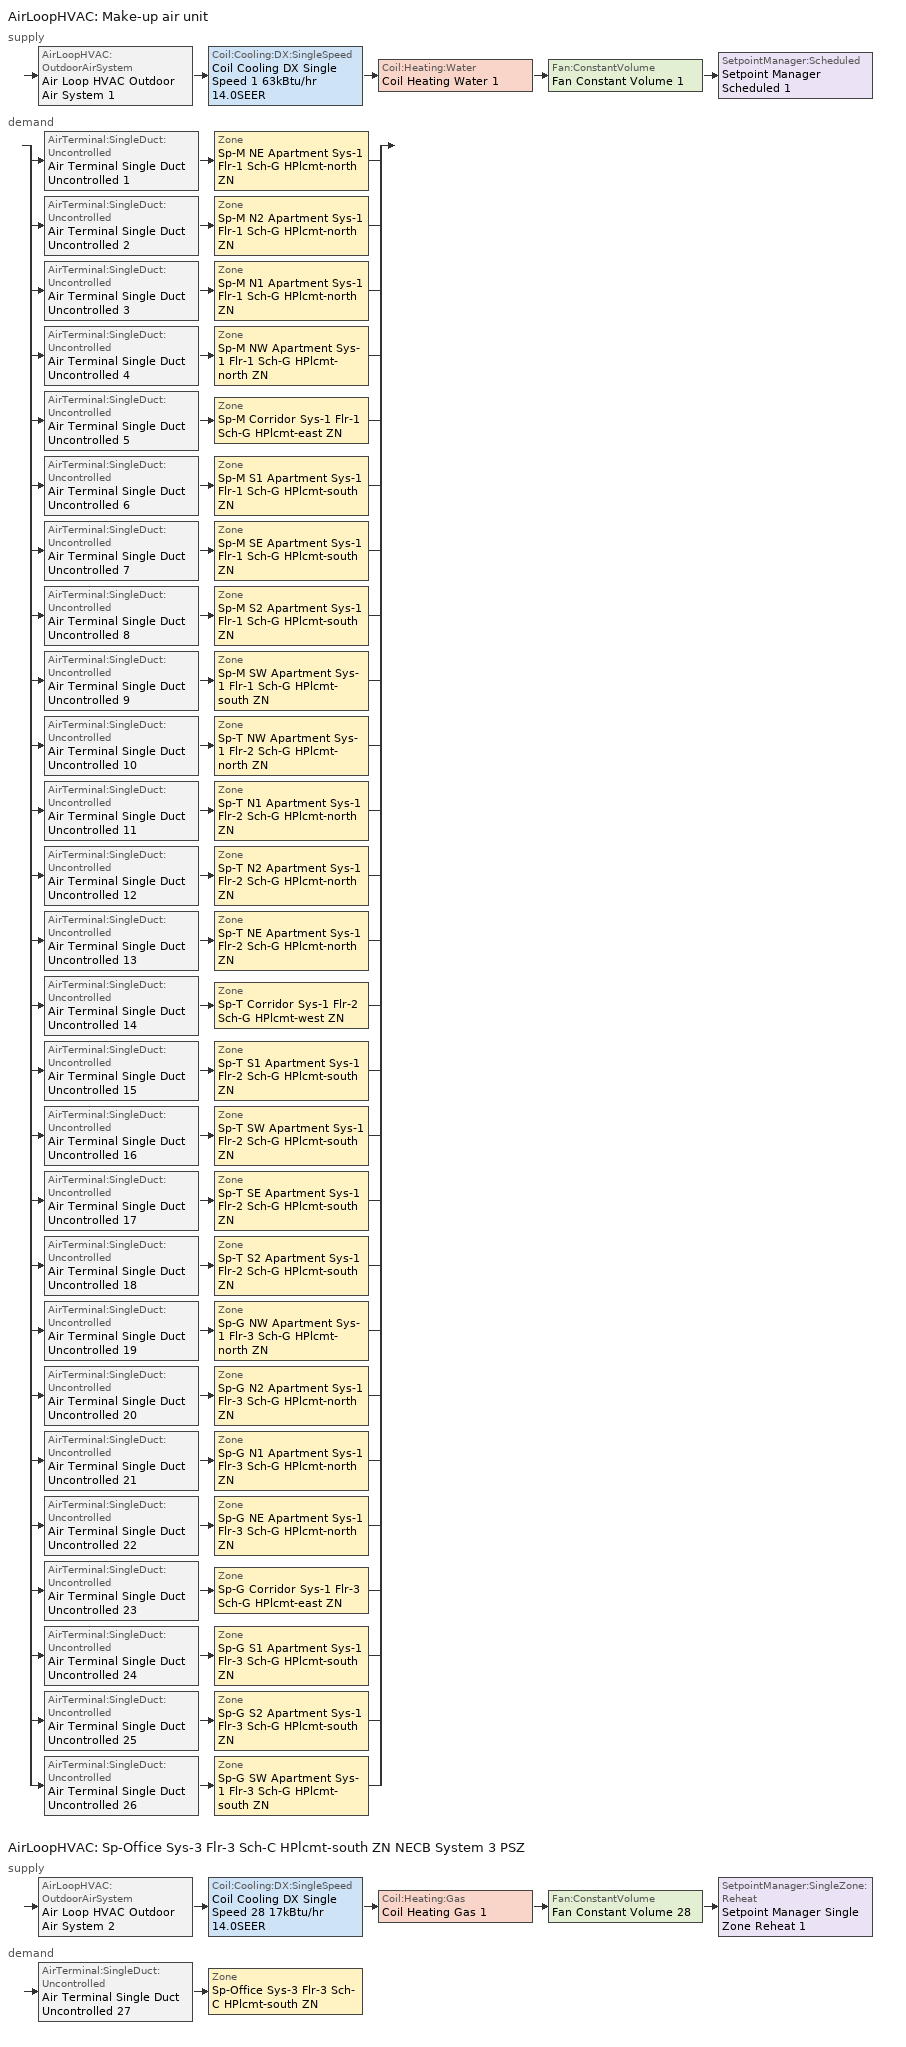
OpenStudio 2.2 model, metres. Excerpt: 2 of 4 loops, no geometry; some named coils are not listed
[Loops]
AirLoopHVAC 'Make-up air unit'
 supply: AirLoopHVAC:OutdoorAirSystem 'Air Loop HVAC Outdoor Air System 1' > Coil:Cooling:DX:SingleSpeed 'Coil Cooling DX Single Speed 1 63kBtu/hr 14.0SEER' > Coil:Heating:Water 'Coil Heating Water 1' > Fan:ConstantVolume 'Fan Constant Volume 1' > SetpointManager:Scheduled 'Setpoint Manager Scheduled 1'
 demand: split
  | AirTerminal:SingleDuct:Uncontrolled 'Air Terminal Single Duct Uncontrolled 1' > Zone 'Sp-M NE Apartment Sys-1 Flr-1 Sch-G HPlcmt-north ZN'
  | AirTerminal:SingleDuct:Uncontrolled 'Air Terminal Single Duct Uncontrolled 2' > Zone 'Sp-M N2 Apartment Sys-1 Flr-1 Sch-G HPlcmt-north ZN'
  | AirTerminal:SingleDuct:Uncontrolled 'Air Terminal Single Duct Uncontrolled 3' > Zone 'Sp-M N1 Apartment Sys-1 Flr-1 Sch-G HPlcmt-north ZN'
  | AirTerminal:SingleDuct:Uncontrolled 'Air Terminal Single Duct Uncontrolled 4' > Zone 'Sp-M NW Apartment Sys-1 Flr-1 Sch-G HPlcmt-north ZN'
  | AirTerminal:SingleDuct:Uncontrolled 'Air Terminal Single Duct Uncontrolled 5' > Zone 'Sp-M Corridor Sys-1 Flr-1 Sch-G HPlcmt-east ZN'
  | AirTerminal:SingleDuct:Uncontrolled 'Air Terminal Single Duct Uncontrolled 6' > Zone 'Sp-M S1 Apartment Sys-1 Flr-1 Sch-G HPlcmt-south ZN'
  | AirTerminal:SingleDuct:Uncontrolled 'Air Terminal Single Duct Uncontrolled 7' > Zone 'Sp-M SE Apartment Sys-1 Flr-1 Sch-G HPlcmt-south ZN'
  | AirTerminal:SingleDuct:Uncontrolled 'Air Terminal Single Duct Uncontrolled 8' > Zone 'Sp-M S2 Apartment Sys-1 Flr-1 Sch-G HPlcmt-south ZN'
  | AirTerminal:SingleDuct:Uncontrolled 'Air Terminal Single Duct Uncontrolled 9' > Zone 'Sp-M SW Apartment Sys-1 Flr-1 Sch-G HPlcmt-south ZN'
  | AirTerminal:SingleDuct:Uncontrolled 'Air Terminal Single Duct Uncontrolled 10' > Zone 'Sp-T NW Apartment Sys-1 Flr-2 Sch-G HPlcmt-north ZN'
  | AirTerminal:SingleDuct:Uncontrolled 'Air Terminal Single Duct Uncontrolled 11' > Zone 'Sp-T N1 Apartment Sys-1 Flr-2 Sch-G HPlcmt-north ZN'
  | AirTerminal:SingleDuct:Uncontrolled 'Air Terminal Single Duct Uncontrolled 12' > Zone 'Sp-T N2 Apartment Sys-1 Flr-2 Sch-G HPlcmt-north ZN'
  | AirTerminal:SingleDuct:Uncontrolled 'Air Terminal Single Duct Uncontrolled 13' > Zone 'Sp-T NE Apartment Sys-1 Flr-2 Sch-G HPlcmt-north ZN'
  | AirTerminal:SingleDuct:Uncontrolled 'Air Terminal Single Duct Uncontrolled 14' > Zone 'Sp-T Corridor Sys-1 Flr-2 Sch-G HPlcmt-west ZN'
  | AirTerminal:SingleDuct:Uncontrolled 'Air Terminal Single Duct Uncontrolled 15' > Zone 'Sp-T S1 Apartment Sys-1 Flr-2 Sch-G HPlcmt-south ZN'
  | AirTerminal:SingleDuct:Uncontrolled 'Air Terminal Single Duct Uncontrolled 16' > Zone 'Sp-T SW Apartment Sys-1 Flr-2 Sch-G HPlcmt-south ZN'
  | AirTerminal:SingleDuct:Uncontrolled 'Air Terminal Single Duct Uncontrolled 17' > Zone 'Sp-T SE Apartment Sys-1 Flr-2 Sch-G HPlcmt-south ZN'
  | AirTerminal:SingleDuct:Uncontrolled 'Air Terminal Single Duct Uncontrolled 18' > Zone 'Sp-T S2 Apartment Sys-1 Flr-2 Sch-G HPlcmt-south ZN'
  | AirTerminal:SingleDuct:Uncontrolled 'Air Terminal Single Duct Uncontrolled 19' > Zone 'Sp-G NW Apartment Sys-1 Flr-3 Sch-G HPlcmt-north ZN'
  | AirTerminal:SingleDuct:Uncontrolled 'Air Terminal Single Duct Uncontrolled 20' > Zone 'Sp-G N2 Apartment Sys-1 Flr-3 Sch-G HPlcmt-north ZN'
  | AirTerminal:SingleDuct:Uncontrolled 'Air Terminal Single Duct Uncontrolled 21' > Zone 'Sp-G N1 Apartment Sys-1 Flr-3 Sch-G HPlcmt-north ZN'
  | AirTerminal:SingleDuct:Uncontrolled 'Air Terminal Single Duct Uncontrolled 22' > Zone 'Sp-G NE Apartment Sys-1 Flr-3 Sch-G HPlcmt-north ZN'
  | AirTerminal:SingleDuct:Uncontrolled 'Air Terminal Single Duct Uncontrolled 23' > Zone 'Sp-G Corridor Sys-1 Flr-3 Sch-G HPlcmt-east ZN'
  | AirTerminal:SingleDuct:Uncontrolled 'Air Terminal Single Duct Uncontrolled 24' > Zone 'Sp-G S1 Apartment Sys-1 Flr-3 Sch-G HPlcmt-south ZN'
  | AirTerminal:SingleDuct:Uncontrolled 'Air Terminal Single Duct Uncontrolled 25' > Zone 'Sp-G S2 Apartment Sys-1 Flr-3 Sch-G HPlcmt-south ZN'
  | AirTerminal:SingleDuct:Uncontrolled 'Air Terminal Single Duct Uncontrolled 26' > Zone 'Sp-G SW Apartment Sys-1 Flr-3 Sch-G HPlcmt-south ZN'
AirLoopHVAC 'Sp-Office Sys-3 Flr-3 Sch-C HPlcmt-south ZN NECB System 3 PSZ'
 supply: AirLoopHVAC:OutdoorAirSystem 'Air Loop HVAC Outdoor Air System 2' > Coil:Cooling:DX:SingleSpeed 'Coil Cooling DX Single Speed 28 17kBtu/hr 14.0SEER' > Coil:Heating:Gas 'Coil Heating Gas 1' > Fan:ConstantVolume 'Fan Constant Volume 28' > SetpointManager:SingleZone:Reheat 'Setpoint Manager Single Zone Reheat 1'
 demand: AirTerminal:SingleDuct:Uncontrolled 'Air Terminal Single Duct Uncontrolled 27' > Zone 'Sp-Office Sys-3 Flr-3 Sch-C HPlcmt-south ZN'
[Sizing:Zone] Zone Cooling Design Supply Air Temperature Input Method=SupplyAirTemperature; Zone Cooling Design Supply Air Temperature {C}=13; Zone Cooling Design Supply Air Temperature Difference {deltaC}=11.11; Zone Heating Design Supply Air Temperature Input Method=SupplyAirTemperature; Zone Heating Design Supply Air Temperature {C}=43; Zone Heating Design Supply Air Temperature Difference {deltaC}=11.11; Zone Cooling Design Supply Air Humidity Ratio {kg-H2O/kg-air}=0.0085; Zone Heating Design Supply Air Humidity Ratio {kg-H2O/kg-air}=0.008; Zone Heating Sizing Factor=1.3; Zone Cooling Sizing Factor=1.1; Cooling Design Air Flow Method=DesignDay; Heating Design Air Flow Method=DesignDay; Account for Dedicated Outdoor Air System=No; Dedicated Outdoor Air System Control Strategy=NeutralSupplyAir; Dedicated Outdoor Air Low Setpoint Temperature for Design {C}=autosize; Dedicated Outdoor Air High Setpoint Temperature for Design {C}=autosize
Sp-M NE Apartment Sys-1 Flr-1 Sch-G HPlcmt-north ZN; Sp-M N2 Apartment Sys-1 Flr-1 Sch-G HPlcmt-north ZN; Sp-M N1 Apartment Sys-1 Flr-1 Sch-G HPlcmt-north ZN; Sp-M NW Apartment Sys-1 Flr-1 Sch-G HPlcmt-north ZN; Sp-M Corridor Sys-1 Flr-1 Sch-G HPlcmt-east ZN; Sp-M S1 Apartment Sys-1 Flr-1 Sch-G HPlcmt-south ZN; Sp-M SE Apartment Sys-1 Flr-1 Sch-G HPlcmt-south ZN; Sp-M S2 Apartment Sys-1 Flr-1 Sch-G HPlcmt-south ZN; Sp-M SW Apartment Sys-1 Flr-1 Sch-G HPlcmt-south ZN; Sp-T NW Apartment Sys-1 Flr-2 Sch-G HPlcmt-north ZN; Sp-T N1 Apartment Sys-1 Flr-2 Sch-G HPlcmt-north ZN; Sp-T N2 Apartment Sys-1 Flr-2 Sch-G HPlcmt-north ZN; Sp-T NE Apartment Sys-1 Flr-2 Sch-G HPlcmt-north ZN; Sp-T Corridor Sys-1 Flr-2 Sch-G HPlcmt-west ZN; Sp-T S1 Apartment Sys-1 Flr-2 Sch-G HPlcmt-south ZN; Sp-T SW Apartment Sys-1 Flr-2 Sch-G HPlcmt-south ZN; Sp-T SE Apartment Sys-1 Flr-2 Sch-G HPlcmt-south ZN; Sp-T S2 Apartment Sys-1 Flr-2 Sch-G HPlcmt-south ZN; Sp-G NW Apartment Sys-1 Flr-3 Sch-G HPlcmt-north ZN; Sp-G N2 Apartment Sys-1 Flr-3 Sch-G HPlcmt-north ZN; Sp-G N1 Apartment Sys-1 Flr-3 Sch-G HPlcmt-north ZN; Sp-G NE Apartment Sys-1 Flr-3 Sch-G HPlcmt-north ZN; Sp-G Corridor Sys-1 Flr-3 Sch-G HPlcmt-east ZN; Sp-G S1 Apartment Sys-1 Flr-3 Sch-G HPlcmt-south ZN; Sp-G S2 Apartment Sys-1 Flr-3 Sch-G HPlcmt-south ZN; Sp-G SW Apartment Sys-1 Flr-3 Sch-G HPlcmt-south ZN; Sp-Office Sys-3 Flr-3 Sch-C HPlcmt-south ZN
[Zone equipment]
Sp-M NE Apartment Sys-1 Flr-1 Sch-G HPlcmt-north ZN: Sp-M NE Apartment Sys-1 Flr-1 Sch-G HPlcmt-north ZN PTAC, Zone HVAC Baseboard Convective Water 1, Air Terminal Single Duct Uncontrolled 1
Sp-M N2 Apartment Sys-1 Flr-1 Sch-G HPlcmt-north ZN: Sp-M N2 Apartment Sys-1 Flr-1 Sch-G HPlcmt-north ZN PTAC, Zone HVAC Baseboard Convective Water 2, Air Terminal Single Duct Uncontrolled 2
Sp-M N1 Apartment Sys-1 Flr-1 Sch-G HPlcmt-north ZN: Sp-M N1 Apartment Sys-1 Flr-1 Sch-G HPlcmt-north ZN PTAC, Zone HVAC Baseboard Convective Water 3, Air Terminal Single Duct Uncontrolled 3
Sp-M NW Apartment Sys-1 Flr-1 Sch-G HPlcmt-north ZN: Sp-M NW Apartment Sys-1 Flr-1 Sch-G HPlcmt-north ZN PTAC, Zone HVAC Baseboard Convective Water 4, Air Terminal Single Duct Uncontrolled 4
Sp-M Corridor Sys-1 Flr-1 Sch-G HPlcmt-east ZN: Sp-M Corridor Sys-1 Flr-1 Sch-G HPlcmt-east ZN PTAC, Zone HVAC Baseboard Convective Water 5, Air Terminal Single Duct Uncontrolled 5
Sp-M S1 Apartment Sys-1 Flr-1 Sch-G HPlcmt-south ZN: Sp-M S1 Apartment Sys-1 Flr-1 Sch-G HPlcmt-south ZN PTAC, Zone HVAC Baseboard Convective Water 6, Air Terminal Single Duct Uncontrolled 6
Sp-M SE Apartment Sys-1 Flr-1 Sch-G HPlcmt-south ZN: Sp-M SE Apartment Sys-1 Flr-1 Sch-G HPlcmt-south ZN PTAC, Zone HVAC Baseboard Convective Water 7, Air Terminal Single Duct Uncontrolled 7
Sp-M S2 Apartment Sys-1 Flr-1 Sch-G HPlcmt-south ZN: Sp-M S2 Apartment Sys-1 Flr-1 Sch-G HPlcmt-south ZN PTAC, Zone HVAC Baseboard Convective Water 8, Air Terminal Single Duct Uncontrolled 8
Sp-M SW Apartment Sys-1 Flr-1 Sch-G HPlcmt-south ZN: Sp-M SW Apartment Sys-1 Flr-1 Sch-G HPlcmt-south ZN PTAC, Zone HVAC Baseboard Convective Water 9, Air Terminal Single Duct Uncontrolled 9
Sp-T NW Apartment Sys-1 Flr-2 Sch-G HPlcmt-north ZN: Sp-T NW Apartment Sys-1 Flr-2 Sch-G HPlcmt-north ZN PTAC, Zone HVAC Baseboard Convective Water 10, Air Terminal Single Duct Uncontrolled 10
Sp-T N1 Apartment Sys-1 Flr-2 Sch-G HPlcmt-north ZN: Sp-T N1 Apartment Sys-1 Flr-2 Sch-G HPlcmt-north ZN PTAC, Zone HVAC Baseboard Convective Water 11, Air Terminal Single Duct Uncontrolled 11
Sp-T N2 Apartment Sys-1 Flr-2 Sch-G HPlcmt-north ZN: Sp-T N2 Apartment Sys-1 Flr-2 Sch-G HPlcmt-north ZN PTAC, Zone HVAC Baseboard Convective Water 12, Air Terminal Single Duct Uncontrolled 12
Sp-T NE Apartment Sys-1 Flr-2 Sch-G HPlcmt-north ZN: Sp-T NE Apartment Sys-1 Flr-2 Sch-G HPlcmt-north ZN PTAC, Zone HVAC Baseboard Convective Water 13, Air Terminal Single Duct Uncontrolled 13
Sp-T Corridor Sys-1 Flr-2 Sch-G HPlcmt-west ZN: Sp-T Corridor Sys-1 Flr-2 Sch-G HPlcmt-west ZN PTAC, Zone HVAC Baseboard Convective Water 14, Air Terminal Single Duct Uncontrolled 14
Sp-T S1 Apartment Sys-1 Flr-2 Sch-G HPlcmt-south ZN: Sp-T S1 Apartment Sys-1 Flr-2 Sch-G HPlcmt-south ZN PTAC, Zone HVAC Baseboard Convective Water 15, Air Terminal Single Duct Uncontrolled 15
Sp-T SW Apartment Sys-1 Flr-2 Sch-G HPlcmt-south ZN: Sp-T SW Apartment Sys-1 Flr-2 Sch-G HPlcmt-south ZN PTAC, Zone HVAC Baseboard Convective Water 16, Air Terminal Single Duct Uncontrolled 16
Sp-T SE Apartment Sys-1 Flr-2 Sch-G HPlcmt-south ZN: Sp-T SE Apartment Sys-1 Flr-2 Sch-G HPlcmt-south ZN PTAC, Zone HVAC Baseboard Convective Water 17, Air Terminal Single Duct Uncontrolled 17
Sp-T S2 Apartment Sys-1 Flr-2 Sch-G HPlcmt-south ZN: Sp-T S2 Apartment Sys-1 Flr-2 Sch-G HPlcmt-south ZN PTAC, Zone HVAC Baseboard Convective Water 18, Air Terminal Single Duct Uncontrolled 18
Sp-G NW Apartment Sys-1 Flr-3 Sch-G HPlcmt-north ZN: Sp-G NW Apartment Sys-1 Flr-3 Sch-G HPlcmt-north ZN PTAC, Zone HVAC Baseboard Convective Water 19, Air Terminal Single Duct Uncontrolled 19
Sp-G N2 Apartment Sys-1 Flr-3 Sch-G HPlcmt-north ZN: Sp-G N2 Apartment Sys-1 Flr-3 Sch-G HPlcmt-north ZN PTAC, Zone HVAC Baseboard Convective Water 20, Air Terminal Single Duct Uncontrolled 20
Sp-G N1 Apartment Sys-1 Flr-3 Sch-G HPlcmt-north ZN: Sp-G N1 Apartment Sys-1 Flr-3 Sch-G HPlcmt-north ZN PTAC, Zone HVAC Baseboard Convective Water 21, Air Terminal Single Duct Uncontrolled 21
Sp-G NE Apartment Sys-1 Flr-3 Sch-G HPlcmt-north ZN: Sp-G NE Apartment Sys-1 Flr-3 Sch-G HPlcmt-north ZN PTAC, Zone HVAC Baseboard Convective Water 22, Air Terminal Single Duct Uncontrolled 22
Sp-G Corridor Sys-1 Flr-3 Sch-G HPlcmt-east ZN: Sp-G Corridor Sys-1 Flr-3 Sch-G HPlcmt-east ZN PTAC, Zone HVAC Baseboard Convective Water 23, Air Terminal Single Duct Uncontrolled 23
Sp-G S1 Apartment Sys-1 Flr-3 Sch-G HPlcmt-south ZN: Sp-G S1 Apartment Sys-1 Flr-3 Sch-G HPlcmt-south ZN PTAC, Zone HVAC Baseboard Convective Water 24, Air Terminal Single Duct Uncontrolled 24
Sp-G S2 Apartment Sys-1 Flr-3 Sch-G HPlcmt-south ZN: Sp-G S2 Apartment Sys-1 Flr-3 Sch-G HPlcmt-south ZN PTAC, Zone HVAC Baseboard Convective Water 25, Air Terminal Single Duct Uncontrolled 25
Sp-G SW Apartment Sys-1 Flr-3 Sch-G HPlcmt-south ZN: Sp-G SW Apartment Sys-1 Flr-3 Sch-G HPlcmt-south ZN PTAC, Zone HVAC Baseboard Convective Water 26, Air Terminal Single Duct Uncontrolled 26
Sp-Office Sys-3 Flr-3 Sch-C HPlcmt-south ZN: Air Terminal Single Duct Uncontrolled 27, Zone HVAC Baseboard Convective Water 27
[AirLoopHVAC] Design Supply Air Flow Rate {m3/s}=AutoSize
Name | Availability Schedule | Availability Manager
Make-up air unit | Make-up air unit Occ Sch | Availability Manager Night Cycle 1
Sp-Office Sys-3 Flr-3 Sch-C HPlcmt-south ZN NECB System 3 PSZ | Always On Discrete
[Sizing:System] Design Outdoor Air Flow Rate {m3/s}=Autosize; Minimum System Air Flow Ratio=1; Preheat Design Temperature {C}=7; Preheat Design Humidity Ratio {kg-H2O/kg-Air}=0.008; Precool Design Temperature {C}=13; Precool Design Humidity Ratio {kg-H2O/kg-Air}=0.008; Central Cooling Design Supply Air Temperature {C}=13; Central Heating Design Supply Air Temperature {C}=43; Sizing Option=NonCoincident; Central Cooling Design Supply Air Humidity Ratio {kg-H2O/kg-Air}=0.0085; Central Heating Design Supply Air Humidity Ratio {kg-H2O/kg-Air}=0.008; Cooling Design Air Flow Method=DesignDay; Cooling Design Air Flow Rate {m3/s}=0; Heating Design Air Flow Method=DesignDay; Heating Design Air Flow Rate {m3/s}=0; System Outdoor Air Method=ZoneSum; Zone Maximum Outdoor Air Fraction=1; Cooling Supply Air Flow Rate Per Floor Area {m3/s-m2}=0.00996765; Cooling Fraction of Autosized Cooling Supply Air Flow Rate=1; Cooling Supply Air Flow Rate Per Unit Cooling Capacity {m3/s-W}=3.94755e-05; Heating Supply Air Flow Rate Per Floor Area {m3/s-m2}=0.00996765; Heating Fraction of Autosized Heating Supply Air Flow Rate=1; Heating Fraction of Autosized Cooling Supply Air Flow Rate=1; Heating Supply Air Flow Rate Per Unit Heating Capacity {m3/s-W}=3.15882e-05; Cooling Design Capacity Method=CoolingDesignCapacity; Cooling Design Capacity {W}=autosize; Cooling Design Capacity Per Floor Area {W/m2}=234.7; Fraction of Autosized Cooling Design Capacity=1; Heating Design Capacity Method=HeatingDesignCapacity; Heating Design Capacity {W}=autosize; Heating Design Capacity Per Floor Area {W/m2}=157; Fraction of Autosized Heating Design Capacity=1; Central Cooling Capacity Control Method=OnOff
Name | Type of Load to Size On | 100% Outdoor Air in Cooling | 100% Outdoor Air in Heating
Make-up air unit | VentilationRequirement | Yes | Yes
Sp-Office Sys-3 Flr-3 Sch-C HPlcmt-south ZN NECB System 3 PSZ | Sensible | No | No
[Fan:ConstantVolume] Availability Schedule=Always On Discrete; Fan Efficiency=0.39975; Pressure Rise {Pa}=640; Maximum Flow Rate {m3/s}=AutoSize; Motor Efficiency=0.615
Fan Constant Volume 1; Fan Constant Volume 2; Fan Constant Volume 3; Fan Constant Volume 4; Fan Constant Volume 5; Fan Constant Volume 6; Fan Constant Volume 7; Fan Constant Volume 8; Fan Constant Volume 9; Fan Constant Volume 10; Fan Constant Volume 11; Fan Constant Volume 12; Fan Constant Volume 13; Fan Constant Volume 14; Fan Constant Volume 15; Fan Constant Volume 16; Fan Constant Volume 17; Fan Constant Volume 18; Fan Constant Volume 19; Fan Constant Volume 20; Fan Constant Volume 21; Fan Constant Volume 22; Fan Constant Volume 23; Fan Constant Volume 24; Fan Constant Volume 25; Fan Constant Volume 26; Fan Constant Volume 27; Fan Constant Volume 28
[Coil:Cooling:DX:SingleSpeed] Availability Schedule=Always On Discrete; Rated Total Cooling Capacity {W}=autosize; Rated Sensible Heat Ratio=autosize; Rated Air Flow Rate {m3/s}=autosize; Rated Evaporator Fan Power Per Volume Flow Rate {W/(m3/s)}=773.3; Condenser Type=AirCooled; Evaporative Condenser Effectiveness=0; Evaporative Condenser Air Flow Rate {m3/s}=Autosize; Evaporative Condenser Pump Rated Power Consumption {W}=Autosize; Crankcase Heater Capacity {W}=0; Maximum Outdoor Dry-Bulb Temperature for Crankcase Heater Operation {C}=0; Basin Heater Capacity {W/K}=0; Basin Heater Setpoint Temperature {C}=10
Name | Rated COP {W/W} | Total Cooling Capacity Function of Temperature Curve | Total Cooling Capacity Function of Flow Fraction Curve | Energy Input Ratio Function of Temperature Curve | Energy Input Ratio Function of Flow Fraction Curve | Part Load Fraction Correlation Curve
Coil Cooling DX Single Speed 1 63kBtu/hr 14.0SEER | 3.8248 | DXCOOL-NECB2011-REF-CAPFT | DXCOOL-NECB2011-REF-CAPFFLOW | DXCOOL-NECB2011-REF-COOLEIRFT | DXCOOL-NECB2011-REF-COOLEIRFFLOW | DXCOOL-NECB2011-REF-COOLPLFFPLR
Coil Cooling DX Single Speed 2 9kBtu/hr 10.7EER | 3.60777 | DXCOOL-NECB2011-REF-CAPFT 11 | DXCOOL-NECB2011-REF-CAPFFLOW 11 | DXCOOL-NECB2011-REF-COOLEIRFT 11 | DXCOOL-NECB2011-REF-COOLEIRFFLOW 11 | DXCOOL-NECB2011-REF-COOLPLFFPLR 11
Coil Cooling DX Single Speed 3 3kBtu/hr 11.0EER | 3.72395 | DXCOOL-NECB2011-REF-CAPFT 21 | DXCOOL-NECB2011-REF-CAPFFLOW 21 | DXCOOL-NECB2011-REF-COOLEIRFT 21 | DXCOOL-NECB2011-REF-COOLEIRFFLOW 21 | DXCOOL-NECB2011-REF-COOLPLFFPLR 21
Coil Cooling DX Single Speed 4 4kBtu/hr 11.0EER | 3.72416 | DXCOOL-NECB2011-REF-CAPFT 22 | DXCOOL-NECB2011-REF-CAPFFLOW 22 | DXCOOL-NECB2011-REF-COOLEIRFT 22 | DXCOOL-NECB2011-REF-COOLEIRFFLOW 22 | DXCOOL-NECB2011-REF-COOLPLFFPLR 22
Coil Cooling DX Single Speed 5 9kBtu/hr 10.6EER | 3.59907 | DXCOOL-NECB2011-REF-CAPFT 23 | DXCOOL-NECB2011-REF-CAPFFLOW 23 | DXCOOL-NECB2011-REF-COOLEIRFT 23 | DXCOOL-NECB2011-REF-COOLEIRFFLOW 23 | DXCOOL-NECB2011-REF-COOLPLFFPLR 23
Coil Cooling DX Single Speed 6 5kBtu/hr 11.0EER | 3.72501 | DXCOOL-NECB2011-REF-CAPFT 24 | DXCOOL-NECB2011-REF-CAPFFLOW 24 | DXCOOL-NECB2011-REF-COOLEIRFT 24 | DXCOOL-NECB2011-REF-COOLEIRFFLOW 24 | DXCOOL-NECB2011-REF-COOLPLFFPLR 24
Coil Cooling DX Single Speed 7 10kBtu/hr 10.3EER | 3.49569 | DXCOOL-NECB2011-REF-CAPFT 25 | DXCOOL-NECB2011-REF-CAPFFLOW 25 | DXCOOL-NECB2011-REF-COOLEIRFT 25 | DXCOOL-NECB2011-REF-COOLEIRFFLOW 25 | DXCOOL-NECB2011-REF-COOLPLFFPLR 25
Coil Cooling DX Single Speed 8 12kBtu/hr 9.9EER | 3.36592 | DXCOOL-NECB2011-REF-CAPFT 26 | DXCOOL-NECB2011-REF-CAPFFLOW 26 | DXCOOL-NECB2011-REF-COOLEIRFT 26 | DXCOOL-NECB2011-REF-COOLEIRFFLOW 26 | DXCOOL-NECB2011-REF-COOLPLFFPLR 26
Coil Cooling DX Single Speed 9 10kBtu/hr 10.3EER | 3.48822 | DXCOOL-NECB2011-REF-CAPFT 27 | DXCOOL-NECB2011-REF-CAPFFLOW 27 | DXCOOL-NECB2011-REF-COOLEIRFT 27 | DXCOOL-NECB2011-REF-COOLEIRFFLOW 27 | DXCOOL-NECB2011-REF-COOLPLFFPLR 27
Coil Cooling DX Single Speed 10 13kBtu/hr 9.8EER | 3.33386 | DXCOOL-NECB2011-REF-CAPFT 1 | DXCOOL-NECB2011-REF-CAPFFLOW 1 | DXCOOL-NECB2011-REF-COOLEIRFT 1 | DXCOOL-NECB2011-REF-COOLEIRFFLOW 1 | DXCOOL-NECB2011-REF-COOLPLFFPLR 1
Coil Cooling DX Single Speed 11 11kBtu/hr 10.2EER | 3.45667 | DXCOOL-NECB2011-REF-CAPFT 2 | DXCOOL-NECB2011-REF-CAPFFLOW 2 | DXCOOL-NECB2011-REF-COOLEIRFT 2 | DXCOOL-NECB2011-REF-COOLEIRFFLOW 2 | DXCOOL-NECB2011-REF-COOLPLFFPLR 2
Coil Cooling DX Single Speed 12 6kBtu/hr 11.0EER | 3.72661 | DXCOOL-NECB2011-REF-CAPFT 3 | DXCOOL-NECB2011-REF-CAPFFLOW 3 | DXCOOL-NECB2011-REF-COOLEIRFT 3 | DXCOOL-NECB2011-REF-COOLEIRFFLOW 3 | DXCOOL-NECB2011-REF-COOLPLFFPLR 3
Coil Cooling DX Single Speed 13 6kBtu/hr 11.0EER | 3.72661 | DXCOOL-NECB2011-REF-CAPFT 4 | DXCOOL-NECB2011-REF-CAPFFLOW 4 | DXCOOL-NECB2011-REF-COOLEIRFT 4 | DXCOOL-NECB2011-REF-COOLEIRFFLOW 4 | DXCOOL-NECB2011-REF-COOLPLFFPLR 4
Coil Cooling DX Single Speed 14 10kBtu/hr 10.4EER | 3.51394 | DXCOOL-NECB2011-REF-CAPFT 5 | DXCOOL-NECB2011-REF-CAPFFLOW 5 | DXCOOL-NECB2011-REF-COOLEIRFT 5 | DXCOOL-NECB2011-REF-COOLEIRFFLOW 5 | DXCOOL-NECB2011-REF-COOLPLFFPLR 5
Coil Cooling DX Single Speed 15 9kBtu/hr 10.7EER | 3.61892 | DXCOOL-NECB2011-REF-CAPFT 6 | DXCOOL-NECB2011-REF-CAPFFLOW 6 | DXCOOL-NECB2011-REF-COOLEIRFT 6 | DXCOOL-NECB2011-REF-COOLEIRFFLOW 6 | DXCOOL-NECB2011-REF-COOLPLFFPLR 6
Coil Cooling DX Single Speed 16 13kBtu/hr 9.6EER | 3.27017 | DXCOOL-NECB2011-REF-CAPFT 7 | DXCOOL-NECB2011-REF-CAPFFLOW 7 | DXCOOL-NECB2011-REF-COOLEIRFT 7 | DXCOOL-NECB2011-REF-COOLEIRFFLOW 7 | DXCOOL-NECB2011-REF-COOLPLFFPLR 7
Coil Cooling DX Single Speed 17 15kBtu/hr 9.3EER | 3.15606 | DXCOOL-NECB2011-REF-CAPFT 8 | DXCOOL-NECB2011-REF-CAPFFLOW 8 | DXCOOL-NECB2011-REF-COOLEIRFT 8 | DXCOOL-NECB2011-REF-COOLEIRFFLOW 8 | DXCOOL-NECB2011-REF-COOLPLFFPLR 8
Coil Cooling DX Single Speed 18 15kBtu/hr 9.4EER | 3.17526 | DXCOOL-NECB2011-REF-CAPFT 9 | DXCOOL-NECB2011-REF-CAPFFLOW 9 | DXCOOL-NECB2011-REF-COOLEIRFT 9 | DXCOOL-NECB2011-REF-COOLEIRFFLOW 9 | DXCOOL-NECB2011-REF-COOLPLFFPLR 9
Coil Cooling DX Single Speed 19 13kBtu/hr 9.6EER | 3.26591 | DXCOOL-NECB2011-REF-CAPFT 10 | DXCOOL-NECB2011-REF-CAPFFLOW 10 | DXCOOL-NECB2011-REF-COOLEIRFT 10 | DXCOOL-NECB2011-REF-COOLEIRFFLOW 10 | DXCOOL-NECB2011-REF-COOLPLFFPLR 10
Coil Cooling DX Single Speed 20 8kBtu/hr 10.8EER | 3.65617 | DXCOOL-NECB2011-REF-CAPFT 12 | DXCOOL-NECB2011-REF-CAPFFLOW 12 | DXCOOL-NECB2011-REF-COOLEIRFT 12 | DXCOOL-NECB2011-REF-COOLEIRFFLOW 12 | DXCOOL-NECB2011-REF-COOLPLFFPLR 12
Coil Cooling DX Single Speed 21 3kBtu/hr 11.0EER | 3.72382 | DXCOOL-NECB2011-REF-CAPFT 13 | DXCOOL-NECB2011-REF-CAPFFLOW 13 | DXCOOL-NECB2011-REF-COOLEIRFT 13 | DXCOOL-NECB2011-REF-COOLEIRFFLOW 13 | DXCOOL-NECB2011-REF-COOLPLFFPLR 13
Coil Cooling DX Single Speed 22 3kBtu/hr 11.0EER | 3.72382 | DXCOOL-NECB2011-REF-CAPFT 14 | DXCOOL-NECB2011-REF-CAPFFLOW 14 | DXCOOL-NECB2011-REF-COOLEIRFT 14 | DXCOOL-NECB2011-REF-COOLEIRFFLOW 14 | DXCOOL-NECB2011-REF-COOLPLFFPLR 14
Coil Cooling DX Single Speed 23 8kBtu/hr 10.7EER | 3.62924 | DXCOOL-NECB2011-REF-CAPFT 15 | DXCOOL-NECB2011-REF-CAPFFLOW 15 | DXCOOL-NECB2011-REF-COOLEIRFT 15 | DXCOOL-NECB2011-REF-COOLEIRFFLOW 15 | DXCOOL-NECB2011-REF-COOLPLFFPLR 15
Coil Cooling DX Single Speed 24 6kBtu/hr 11.0EER | 3.72584 | DXCOOL-NECB2011-REF-CAPFT 16 | DXCOOL-NECB2011-REF-CAPFFLOW 16 | DXCOOL-NECB2011-REF-COOLEIRFT 16 | DXCOOL-NECB2011-REF-COOLEIRFFLOW 16 | DXCOOL-NECB2011-REF-COOLPLFFPLR 16
Coil Cooling DX Single Speed 25 9kBtu/hr 10.5EER | 3.56848 | DXCOOL-NECB2011-REF-CAPFT 17 | DXCOOL-NECB2011-REF-CAPFFLOW 17 | DXCOOL-NECB2011-REF-COOLEIRFT 17 | DXCOOL-NECB2011-REF-COOLEIRFFLOW 17 | DXCOOL-NECB2011-REF-COOLPLFFPLR 17
Coil Cooling DX Single Speed 26 9kBtu/hr 10.5EER | 3.55097 | DXCOOL-NECB2011-REF-CAPFT 18 | DXCOOL-NECB2011-REF-CAPFFLOW 18 | DXCOOL-NECB2011-REF-COOLEIRFT 18 | DXCOOL-NECB2011-REF-COOLEIRFFLOW 18 | DXCOOL-NECB2011-REF-COOLPLFFPLR 18
Coil Cooling DX Single Speed 27 11kBtu/hr 10.1EER | 3.43749 | DXCOOL-NECB2011-REF-CAPFT 19 | DXCOOL-NECB2011-REF-CAPFFLOW 19 | DXCOOL-NECB2011-REF-COOLEIRFT 19 | DXCOOL-NECB2011-REF-COOLEIRFFLOW 19 | DXCOOL-NECB2011-REF-COOLPLFFPLR 19
Coil Cooling DX Single Speed 28 17kBtu/hr 14.0SEER | 3.8248 | DXCOOL-NECB2011-REF-CAPFT 20 | DXCOOL-NECB2011-REF-CAPFFLOW 20 | DXCOOL-NECB2011-REF-COOLEIRFT 20 | DXCOOL-NECB2011-REF-COOLEIRFFLOW 20 | DXCOOL-NECB2011-REF-COOLPLFFPLR 20
[Controller:OutdoorAir] Minimum Outdoor Air Flow Rate {m3/s}=0; Maximum Outdoor Air Flow Rate {m3/s}=Autosize; Economizer Control Type=NoEconomizer; Economizer Control Action Type=ModulateFlow; Economizer Maximum Limit Dry-Bulb Temperature {C}=28; Economizer Maximum Limit Enthalpy {J/kg}=64000; Economizer Minimum Limit Dry-Bulb Temperature {C}=-100; Lockout Type=NoLockout; Minimum Limit Type=FixedMinimum; High Humidity Control=No; Heat Recovery Bypass Control Type=BypassWhenWithinEconomizerLimits
Name | Minimum Outdoor Air Schedule | Controller Mechanical Ventilation
Controller Outdoor Air 1 | Make-up air unit Occ Sch | Controller Mechanical Ventilation 1
Controller Outdoor Air 2 | Always On Discrete | Controller Mechanical Ventilation 2
[Controller:MechanicalVentilation] Availability Schedule=Always On Discrete; System Outdoor Air Method=ZoneSum
Controller Mechanical Ventilation 1; Controller Mechanical Ventilation 2
[AirLoopHVAC:OutdoorAirSystem]
Name | Controller
Air Loop HVAC Outdoor Air System 1 | Controller Outdoor Air 1
Air Loop HVAC Outdoor Air System 2 | Controller Outdoor Air 2
[SetpointManager:Scheduled]
Setpoint Manager Scheduled 1: Control Variable=Temperature; Schedule=Makeup-Air Unit Supply Air Temp
[Coil:Heating:Electric] Availability Schedule=ON_OFF_ALWAYS_OFF
Coil Heating Electric 1; Coil Heating Electric 2; Coil Heating Electric 3; Coil Heating Electric 4; Coil Heating Electric 5; Coil Heating Electric 6; Coil Heating Electric 7; Coil Heating Electric 8; Coil Heating Electric 9; Coil Heating Electric 10; Coil Heating Electric 11; Coil Heating Electric 12; Coil Heating Electric 13; Coil Heating Electric 14; Coil Heating Electric 15; Coil Heating Electric 16; Coil Heating Electric 17; Coil Heating Electric 18; Coil Heating Electric 19; Coil Heating Electric 20; Coil Heating Electric 21; Coil Heating Electric 22; Coil Heating Electric 23; Coil Heating Electric 24; Coil Heating Electric 25; Coil Heating Electric 26
[ZoneHVAC:PackagedTerminalAirConditioner] Availability Schedule=Always On Discrete; Supply Air Flow Rate During Cooling Operation {m3/s}=Autosize; Supply Air Flow Rate During Heating Operation {m3/s}=Autosize; Supply Air Flow Rate When No Cooling or Heating is Needed {m3/s}=Autosize; Outdoor Air Flow Rate During Cooling Operation {m3/s}=Autosize; Outdoor Air Flow Rate During Heating Operation {m3/s}=Autosize; Outdoor Air Flow Rate When No Cooling or Heating is Needed {m3/s}=Autosize; Fan Placement=DrawThrough
Name | Supply Air Fan | Heating Coil | Cooling Coil
Sp-M NE Apartment Sys-1 Flr-1 Sch-G HPlcmt-north ZN PTAC | Fan Constant Volume 2 | Coil Heating Electric 1 | Coil Cooling DX Single Speed 2 9kBtu/hr 10.7EER
Sp-M N2 Apartment Sys-1 Flr-1 Sch-G HPlcmt-north ZN PTAC | Fan Constant Volume 3 | Coil Heating Electric 2 | Coil Cooling DX Single Speed 3 3kBtu/hr 11.0EER
Sp-M N1 Apartment Sys-1 Flr-1 Sch-G HPlcmt-north ZN PTAC | Fan Constant Volume 4 | Coil Heating Electric 3 | Coil Cooling DX Single Speed 4 4kBtu/hr 11.0EER
Sp-M NW Apartment Sys-1 Flr-1 Sch-G HPlcmt-north ZN PTAC | Fan Constant Volume 5 | Coil Heating Electric 4 | Coil Cooling DX Single Speed 5 9kBtu/hr 10.6EER
Sp-M Corridor Sys-1 Flr-1 Sch-G HPlcmt-east ZN PTAC | Fan Constant Volume 6 | Coil Heating Electric 5 | Coil Cooling DX Single Speed 6 5kBtu/hr 11.0EER
Sp-M S1 Apartment Sys-1 Flr-1 Sch-G HPlcmt-south ZN PTAC | Fan Constant Volume 7 | Coil Heating Electric 6 | Coil Cooling DX Single Speed 7 10kBtu/hr 10.3EER
Sp-M SE Apartment Sys-1 Flr-1 Sch-G HPlcmt-south ZN PTAC | Fan Constant Volume 8 | Coil Heating Electric 7 | Coil Cooling DX Single Speed 8 12kBtu/hr 9.9EER
Sp-M S2 Apartment Sys-1 Flr-1 Sch-G HPlcmt-south ZN PTAC | Fan Constant Volume 9 | Coil Heating Electric 8 | Coil Cooling DX Single Speed 9 10kBtu/hr 10.3EER
Sp-M SW Apartment Sys-1 Flr-1 Sch-G HPlcmt-south ZN PTAC | Fan Constant Volume 10 | Coil Heating Electric 9 | Coil Cooling DX Single Speed 10 13kBtu/hr 9.8EER
Sp-T NW Apartment Sys-1 Flr-2 Sch-G HPlcmt-north ZN PTAC | Fan Constant Volume 11 | Coil Heating Electric 10 | Coil Cooling DX Single Speed 11 11kBtu/hr 10.2EER
Sp-T N1 Apartment Sys-1 Flr-2 Sch-G HPlcmt-north ZN PTAC | Fan Constant Volume 12 | Coil Heating Electric 11 | Coil Cooling DX Single Speed 12 6kBtu/hr 11.0EER
Sp-T N2 Apartment Sys-1 Flr-2 Sch-G HPlcmt-north ZN PTAC | Fan Constant Volume 13 | Coil Heating Electric 12 | Coil Cooling DX Single Speed 13 6kBtu/hr 11.0EER
Sp-T NE Apartment Sys-1 Flr-2 Sch-G HPlcmt-north ZN PTAC | Fan Constant Volume 14 | Coil Heating Electric 13 | Coil Cooling DX Single Speed 14 10kBtu/hr 10.4EER
Sp-T Corridor Sys-1 Flr-2 Sch-G HPlcmt-west ZN PTAC | Fan Constant Volume 15 | Coil Heating Electric 14 | Coil Cooling DX Single Speed 15 9kBtu/hr 10.7EER
Sp-T S1 Apartment Sys-1 Flr-2 Sch-G HPlcmt-south ZN PTAC | Fan Constant Volume 16 | Coil Heating Electric 15 | Coil Cooling DX Single Speed 16 13kBtu/hr 9.6EER
Sp-T SW Apartment Sys-1 Flr-2 Sch-G HPlcmt-south ZN PTAC | Fan Constant Volume 17 | Coil Heating Electric 16 | Coil Cooling DX Single Speed 17 15kBtu/hr 9.3EER
Sp-T SE Apartment Sys-1 Flr-2 Sch-G HPlcmt-south ZN PTAC | Fan Constant Volume 18 | Coil Heating Electric 17 | Coil Cooling DX Single Speed 18 15kBtu/hr 9.4EER
Sp-T S2 Apartment Sys-1 Flr-2 Sch-G HPlcmt-south ZN PTAC | Fan Constant Volume 19 | Coil Heating Electric 18 | Coil Cooling DX Single Speed 19 13kBtu/hr 9.6EER
Sp-G NW Apartment Sys-1 Flr-3 Sch-G HPlcmt-north ZN PTAC | Fan Constant Volume 20 | Coil Heating Electric 19 | Coil Cooling DX Single Speed 20 8kBtu/hr 10.8EER
Sp-G N2 Apartment Sys-1 Flr-3 Sch-G HPlcmt-north ZN PTAC | Fan Constant Volume 21 | Coil Heating Electric 20 | Coil Cooling DX Single Speed 21 3kBtu/hr 11.0EER
Sp-G N1 Apartment Sys-1 Flr-3 Sch-G HPlcmt-north ZN PTAC | Fan Constant Volume 22 | Coil Heating Electric 21 | Coil Cooling DX Single Speed 22 3kBtu/hr 11.0EER
Sp-G NE Apartment Sys-1 Flr-3 Sch-G HPlcmt-north ZN PTAC | Fan Constant Volume 23 | Coil Heating Electric 22 | Coil Cooling DX Single Speed 23 8kBtu/hr 10.7EER
Sp-G Corridor Sys-1 Flr-3 Sch-G HPlcmt-east ZN PTAC | Fan Constant Volume 24 | Coil Heating Electric 23 | Coil Cooling DX Single Speed 24 6kBtu/hr 11.0EER
Sp-G S1 Apartment Sys-1 Flr-3 Sch-G HPlcmt-south ZN PTAC | Fan Constant Volume 25 | Coil Heating Electric 24 | Coil Cooling DX Single Speed 25 9kBtu/hr 10.5EER
Sp-G S2 Apartment Sys-1 Flr-3 Sch-G HPlcmt-south ZN PTAC | Fan Constant Volume 26 | Coil Heating Electric 25 | Coil Cooling DX Single Speed 26 9kBtu/hr 10.5EER
Sp-G SW Apartment Sys-1 Flr-3 Sch-G HPlcmt-south ZN PTAC | Fan Constant Volume 27 | Coil Heating Electric 26 | Coil Cooling DX Single Speed 27 11kBtu/hr 10.1EER
[AirTerminal:SingleDuct:Uncontrolled] Availability Schedule=Always On Discrete; Maximum Air Flow Rate {m3/s}=AutoSize
Air Terminal Single Duct Uncontrolled 1; Air Terminal Single Duct Uncontrolled 2; Air Terminal Single Duct Uncontrolled 3; Air Terminal Single Duct Uncontrolled 4; Air Terminal Single Duct Uncontrolled 5; Air Terminal Single Duct Uncontrolled 6; Air Terminal Single Duct Uncontrolled 7; Air Terminal Single Duct Uncontrolled 8; Air Terminal Single Duct Uncontrolled 9; Air Terminal Single Duct Uncontrolled 10; Air Terminal Single Duct Uncontrolled 11; Air Terminal Single Duct Uncontrolled 12; Air Terminal Single Duct Uncontrolled 13; Air Terminal Single Duct Uncontrolled 14; Air Terminal Single Duct Uncontrolled 15; Air Terminal Single Duct Uncontrolled 16; Air Terminal Single Duct Uncontrolled 17; Air Terminal Single Duct Uncontrolled 18; Air Terminal Single Duct Uncontrolled 19; Air Terminal Single Duct Uncontrolled 20; Air Terminal Single Duct Uncontrolled 21; Air Terminal Single Duct Uncontrolled 22; Air Terminal Single Duct Uncontrolled 23; Air Terminal Single Duct Uncontrolled 24; Air Terminal Single Duct Uncontrolled 25; Air Terminal Single Duct Uncontrolled 26; Air Terminal Single Duct Uncontrolled 27
[Coil:Heating:Gas]
Coil Heating Gas 1: Availability Schedule=Always On Discrete; Gas Burner Efficiency=0.8; Nominal Capacity {W}=AutoSize; Parasitic Electric Load {W}=0; Parasitic Gas Load {W}=0
[SetpointManager:SingleZone:Reheat]
Setpoint Manager Single Zone Reheat 1: Minimum Supply Air Temperature {C}=13; Maximum Supply Air Temperature {C}=43; Control Zone=Sp-Office Sys-3 Flr-3 Sch-C HPlcmt-south ZN
[AvailabilityManager:NightCycle]
Availability Manager Night Cycle 1: Control Type=CycleOnAny; Thermostat Tolerance {deltaC}=1; Cycling Run Time {s}=3600
[Schedule:Ruleset]
Name | Default Day Schedule | Summer Design Day Schedule | Winter Design Day Schedule
ON_OFF_ALWAYS_OFF | Schedule Day 3
Makeup-Air Unit Supply Air Temp | Makeup Air Unit Supply Air Temp Default
Make-up air unit Occ Sch | Make-up air unit Occ Sch Default | Make-up air unit Occ Sch Summer Design Day | Make-up air unit Occ Sch Winter Design Day
[Schedule:Day]
Schedule Day 3; wkdON_OFF_ALWAYS_OFF 1; satON_OFF_ALWAYS_OFF 1; sunON_OFF_ALWAYS_OFF 1: 1, 0, 0, 2, 0, 0, 3, 0, 0, 4, 0, 0, 5, 0, 0, 6, 0, 0, 7, 0, 0, 8, 0, 0, 9, 0, 0, 10, 0, 0, 11, 0, 0, 12, 0, 0, 13, 0, 0, 14, 0, 0, 15, 0, 0, 16, 0, 0, 17, 0, 0, 18, 0, 0, 19, 0, 0, 20, 0, 0, 21, 0, 0, 22, 0, 0, 23, 0, 0, 24, 0, 0
Makeup Air Unit Supply Air Temp Default: 24, 0, 20
Make-up air unit Occ Sch Default; Make-up air unit Occ Sch Winter Design Day; Make-up air unit Occ Sch Summer Design Day; Make-up air unit Occ Sch Monday; Make-up air unit Occ Sch Tuesday; Make-up air unit Occ Sch Wednesday; Make-up air unit Occ Sch Thursday; Make-up air unit Occ Sch Friday; Make-up air unit Occ Sch Saturday; Make-up air unit Occ Sch Sunday: 24, 0, 1
[Schedule:Rule] Date Specification Type=DateRange; Start Month=1; Start Day=1; End Month=12
Name | Schedule Ruleset | Rule Order | Day Schedule | Apply Sunday | Apply Monday | Apply Tuesday | Apply Wednesday | Apply Thursday | Apply Friday | Apply Saturday | End Day
wkdON_OFF_ALWAYS_OFF rule | ON_OFF_ALWAYS_OFF | 2 | wkdON_OFF_ALWAYS_OFF 1 | No | Yes | Yes | Yes | Yes | Yes | No | 31
satON_OFF_ALWAYS_OFFrule | ON_OFF_ALWAYS_OFF | 1 | satON_OFF_ALWAYS_OFF 1 | No | No | No | No | No | No | Yes | 31
sunON_OFF_ALWAYS_OFFrule | ON_OFF_ALWAYS_OFF | 0 | sunON_OFF_ALWAYS_OFF 1 | Yes | No | No | No | No | No | No | 31
Make-up air unit Occ Sch Monday Rule | Make-up air unit Occ Sch | 6 | Make-up air unit Occ Sch Monday |  | Yes |  |  |  |  |  | 25
Make-up air unit Occ Sch Tuesday Rule | Make-up air unit Occ Sch | 5 | Make-up air unit Occ Sch Tuesday |  |  | Yes |  |  |  |  | 26
Make-up air unit Occ Sch Wednesday Rule | Make-up air unit Occ Sch | 4 | Make-up air unit Occ Sch Wednesday |  |  |  | Yes |  |  |  | 27
Make-up air unit Occ Sch Thursday Rule | Make-up air unit Occ Sch | 3 | Make-up air unit Occ Sch Thursday |  |  |  |  | Yes |  |  | 28
Make-up air unit Occ Sch Friday Rule | Make-up air unit Occ Sch | 2 | Make-up air unit Occ Sch Friday |  |  |  |  |  | Yes |  | 29
Make-up air unit Occ Sch Saturday Rule | Make-up air unit Occ Sch | 1 | Make-up air unit Occ Sch Saturday |  |  |  |  |  |  | Yes | 30
Make-up air unit Occ Sch Sunday Rule | Make-up air unit Occ Sch | 0 | Make-up air unit Occ Sch Sunday | Yes |  |  |  |  |  |  | 31
[Schedule:Constant]
Always On Discrete: Value=1
[Curve:Biquadratic] Minimum Value of x=13; Maximum Value of x=24; Minimum Value of y=24; Maximum Value of y=46
Name | Coefficient1 Constant | Coefficient2 x | Coefficient3 x**2 | Coefficient4 y | Coefficient5 y**2 | Coefficient6 x*y
DXCOOL-NECB2011-REF-CAPFT; DXCOOL-NECB2011-REF-CAPFT 1; DXCOOL-NECB2011-REF-CAPFT 2; DXCOOL-NECB2011-REF-CAPFT 3; DXCOOL-NECB2011-REF-CAPFT 4; DXCOOL-NECB2011-REF-CAPFT 5; DXCOOL-NECB2011-REF-CAPFT 6; DXCOOL-NECB2011-REF-CAPFT 7; DXCOOL-NECB2011-REF-CAPFT 8; DXCOOL-NECB2011-REF-CAPFT 9; DXCOOL-NECB2011-REF-CAPFT 10; DXCOOL-NECB2011-REF-CAPFT 11; DXCOOL-NECB2011-REF-CAPFT 12; DXCOOL-NECB2011-REF-CAPFT 13; DXCOOL-NECB2011-REF-CAPFT 14; DXCOOL-NECB2011-REF-CAPFT 15; DXCOOL-NECB2011-REF-CAPFT 16; DXCOOL-NECB2011-REF-CAPFT 17; DXCOOL-NECB2011-REF-CAPFT 18; DXCOOL-NECB2011-REF-CAPFT 19; DXCOOL-NECB2011-REF-CAPFT 20; DXCOOL-NECB2011-REF-CAPFT 21; DXCOOL-NECB2011-REF-CAPFT 22; DXCOOL-NECB2011-REF-CAPFT 23; DXCOOL-NECB2011-REF-CAPFT 24; DXCOOL-NECB2011-REF-CAPFT 25; DXCOOL-NECB2011-REF-CAPFT 26; DXCOOL-NECB2011-REF-CAPFT 27 | 0.867905 | 0.0142459 | 0.00055436 | -0.0075575 | 3.3e-05 | -0.0001918
DXCOOL-NECB2011-REF-COOLEIRFT; DXCOOL-NECB2011-REF-COOLEIRFT 1; DXCOOL-NECB2011-REF-COOLEIRFT 2; DXCOOL-NECB2011-REF-COOLEIRFT 3; DXCOOL-NECB2011-REF-COOLEIRFT 4; DXCOOL-NECB2011-REF-COOLEIRFT 5; DXCOOL-NECB2011-REF-COOLEIRFT 6; DXCOOL-NECB2011-REF-COOLEIRFT 7; DXCOOL-NECB2011-REF-COOLEIRFT 8; DXCOOL-NECB2011-REF-COOLEIRFT 9; DXCOOL-NECB2011-REF-COOLEIRFT 10; DXCOOL-NECB2011-REF-COOLEIRFT 11; DXCOOL-NECB2011-REF-COOLEIRFT 12; DXCOOL-NECB2011-REF-COOLEIRFT 13; DXCOOL-NECB2011-REF-COOLEIRFT 14; DXCOOL-NECB2011-REF-COOLEIRFT 15; DXCOOL-NECB2011-REF-COOLEIRFT 16; DXCOOL-NECB2011-REF-COOLEIRFT 17; DXCOOL-NECB2011-REF-COOLEIRFT 18; DXCOOL-NECB2011-REF-COOLEIRFT 19; DXCOOL-NECB2011-REF-COOLEIRFT 20; DXCOOL-NECB2011-REF-COOLEIRFT 21; DXCOOL-NECB2011-REF-COOLEIRFT 22; DXCOOL-NECB2011-REF-COOLEIRFT 23; DXCOOL-NECB2011-REF-COOLEIRFT 24; DXCOOL-NECB2011-REF-COOLEIRFT 25; DXCOOL-NECB2011-REF-COOLEIRFT 26; DXCOOL-NECB2011-REF-COOLEIRFT 27 | 0.116936 | 0.0284933 | -0.0004112 | 0.0214108 | 0.00016103 | -0.0006791
[Curve:Quadratic] Coefficient1 Constant=1; Coefficient2 x=0; Coefficient3 x**2=0; Minimum Value of x=0; Maximum Value of x=1
DXCOOL-NECB2011-REF-CAPFFLOW; DXCOOL-NECB2011-REF-COOLEIRFFLOW; DXCOOL-NECB2011-REF-CAPFFLOW 1; DXCOOL-NECB2011-REF-COOLEIRFFLOW 1; DXCOOL-NECB2011-REF-CAPFFLOW 2; DXCOOL-NECB2011-REF-COOLEIRFFLOW 2; DXCOOL-NECB2011-REF-CAPFFLOW 3; DXCOOL-NECB2011-REF-COOLEIRFFLOW 3; DXCOOL-NECB2011-REF-CAPFFLOW 4; DXCOOL-NECB2011-REF-COOLEIRFFLOW 4; DXCOOL-NECB2011-REF-CAPFFLOW 5; DXCOOL-NECB2011-REF-COOLEIRFFLOW 5; DXCOOL-NECB2011-REF-CAPFFLOW 6; DXCOOL-NECB2011-REF-COOLEIRFFLOW 6; DXCOOL-NECB2011-REF-CAPFFLOW 7; DXCOOL-NECB2011-REF-COOLEIRFFLOW 7; DXCOOL-NECB2011-REF-CAPFFLOW 8; DXCOOL-NECB2011-REF-COOLEIRFFLOW 8; DXCOOL-NECB2011-REF-CAPFFLOW 9; DXCOOL-NECB2011-REF-COOLEIRFFLOW 9; DXCOOL-NECB2011-REF-CAPFFLOW 10; DXCOOL-NECB2011-REF-COOLEIRFFLOW 10; DXCOOL-NECB2011-REF-CAPFFLOW 11; DXCOOL-NECB2011-REF-COOLEIRFFLOW 11; DXCOOL-NECB2011-REF-CAPFFLOW 12; DXCOOL-NECB2011-REF-COOLEIRFFLOW 12; DXCOOL-NECB2011-REF-CAPFFLOW 13; DXCOOL-NECB2011-REF-COOLEIRFFLOW 13; DXCOOL-NECB2011-REF-CAPFFLOW 14; DXCOOL-NECB2011-REF-COOLEIRFFLOW 14; DXCOOL-NECB2011-REF-CAPFFLOW 15; DXCOOL-NECB2011-REF-COOLEIRFFLOW 15; DXCOOL-NECB2011-REF-CAPFFLOW 16; DXCOOL-NECB2011-REF-COOLEIRFFLOW 16; DXCOOL-NECB2011-REF-CAPFFLOW 17; DXCOOL-NECB2011-REF-COOLEIRFFLOW 17; DXCOOL-NECB2011-REF-CAPFFLOW 18; DXCOOL-NECB2011-REF-COOLEIRFFLOW 18; DXCOOL-NECB2011-REF-CAPFFLOW 19; DXCOOL-NECB2011-REF-COOLEIRFFLOW 19; DXCOOL-NECB2011-REF-CAPFFLOW 20; DXCOOL-NECB2011-REF-COOLEIRFFLOW 20; DXCOOL-NECB2011-REF-CAPFFLOW 21; DXCOOL-NECB2011-REF-COOLEIRFFLOW 21; DXCOOL-NECB2011-REF-CAPFFLOW 22; DXCOOL-NECB2011-REF-COOLEIRFFLOW 22; DXCOOL-NECB2011-REF-CAPFFLOW 23; DXCOOL-NECB2011-REF-COOLEIRFFLOW 23; DXCOOL-NECB2011-REF-CAPFFLOW 24; DXCOOL-NECB2011-REF-COOLEIRFFLOW 24; DXCOOL-NECB2011-REF-CAPFFLOW 25; DXCOOL-NECB2011-REF-COOLEIRFFLOW 25; DXCOOL-NECB2011-REF-CAPFFLOW 26; DXCOOL-NECB2011-REF-COOLEIRFFLOW 26; DXCOOL-NECB2011-REF-CAPFFLOW 27; DXCOOL-NECB2011-REF-COOLEIRFFLOW 27
[Curve:Cubic] Coefficient1 Constant=0.0277; Coefficient2 x=4.9151; Coefficient3 x**2=-8.184; Coefficient4 x**3=4.2702; Minimum Value of x=0.7; Maximum Value of x=1
DXCOOL-NECB2011-REF-COOLPLFFPLR; DXCOOL-NECB2011-REF-COOLPLFFPLR 1; DXCOOL-NECB2011-REF-COOLPLFFPLR 2; DXCOOL-NECB2011-REF-COOLPLFFPLR 3; DXCOOL-NECB2011-REF-COOLPLFFPLR 4; DXCOOL-NECB2011-REF-COOLPLFFPLR 5; DXCOOL-NECB2011-REF-COOLPLFFPLR 6; DXCOOL-NECB2011-REF-COOLPLFFPLR 7; DXCOOL-NECB2011-REF-COOLPLFFPLR 8; DXCOOL-NECB2011-REF-COOLPLFFPLR 9; DXCOOL-NECB2011-REF-COOLPLFFPLR 10; DXCOOL-NECB2011-REF-COOLPLFFPLR 11; DXCOOL-NECB2011-REF-COOLPLFFPLR 12; DXCOOL-NECB2011-REF-COOLPLFFPLR 13; DXCOOL-NECB2011-REF-COOLPLFFPLR 14; DXCOOL-NECB2011-REF-COOLPLFFPLR 15; DXCOOL-NECB2011-REF-COOLPLFFPLR 16; DXCOOL-NECB2011-REF-COOLPLFFPLR 17; DXCOOL-NECB2011-REF-COOLPLFFPLR 18; DXCOOL-NECB2011-REF-COOLPLFFPLR 19; DXCOOL-NECB2011-REF-COOLPLFFPLR 20; DXCOOL-NECB2011-REF-COOLPLFFPLR 21; DXCOOL-NECB2011-REF-COOLPLFFPLR 22; DXCOOL-NECB2011-REF-COOLPLFFPLR 23; DXCOOL-NECB2011-REF-COOLPLFFPLR 24; DXCOOL-NECB2011-REF-COOLPLFFPLR 25; DXCOOL-NECB2011-REF-COOLPLFFPLR 26; DXCOOL-NECB2011-REF-COOLPLFFPLR 27
